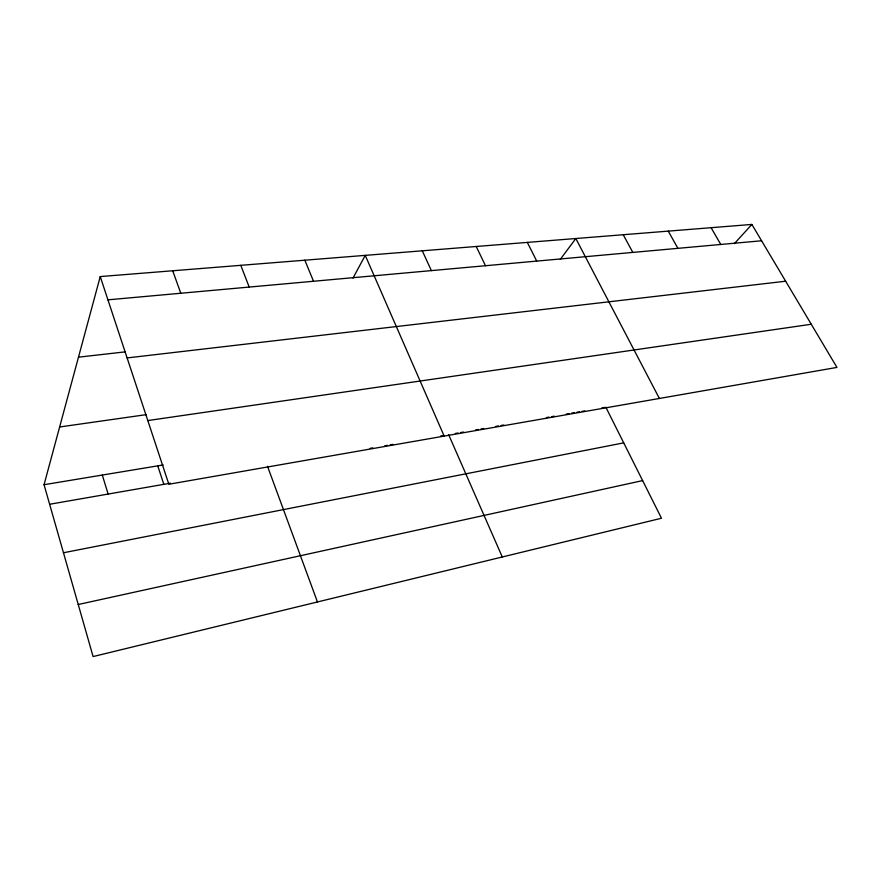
<?xml version="1.0" encoding="UTF-8"?>
<svg xmlns="http://www.w3.org/2000/svg" width="881" height="881" viewBox="0 0 881 881"><rect width="100%" height="100%" fill="white"/><g stroke="black" fill="none" stroke-linecap="round" stroke-linejoin="round"><path stroke-width="1.32" d="M605.842 407.198L661.488 518.237L93.1 656.565L44.05 484.715L100.247 276.568L751.867 224.435L836.95 367.41L168.844 484.253L100.247 276.568M352.984 278.121L365.241 255.369L444.167 436.095M560.294 259.377L575.822 238.52L659.384 398.465M734.38 243.641L751.867 224.435M78.244 604.509L642.623 480.597M63.476 552.761L623.715 442.857M49.633 504.273L170.451 483.184M370.086 448.341L372.762 447.878M384.832 445.764L387.508 445.301M390.184 444.828L392.871 444.365M440.687 436.018L443.33 435.555M455.367 433.452L458.065 432.989M460.763 432.516L463.461 432.042M475.597 429.928L478.295 429.454M480.993 428.981L483.691 428.518M495.783 426.404L498.448 425.941M501.124 425.468L503.789 425.005M546.418 417.572L549.061 417.109M551.715 416.647L554.369 416.184M566.296 414.092L568.95 413.63M571.582 413.178L574.214 412.715M576.857 412.253L579.489 411.79M582.121 411.339L584.764 410.876M601.888 407.881L604.531 407.429M44.05 484.715L163.172 464.959M147.81 420.567L811.258 324.252M59.633 426.988L146.092 414.665M127.117 357.928L785.654 281.215M78.486 357.179L125.432 351.838M107.922 299.837L761.591 240.777M711.088 227.705L720.779 244.466M668.261 231.13L677.907 248.332M623.23 234.731L632.811 252.406M527.334 242.407L536.727 261.095M476.225 246.493L485.497 265.721M422.285 250.81L431.382 270.61M448.627 434.63L502.28 556.979M304.848 260.203L313.526 281.259M240.788 265.324L249.191 287.074M267.494 466.247L317.457 601.965M172.709 270.775L180.792 293.252M157.754 465.862L163.822 484.341M102.295 475.057L108.143 494.065"/></g></svg>
